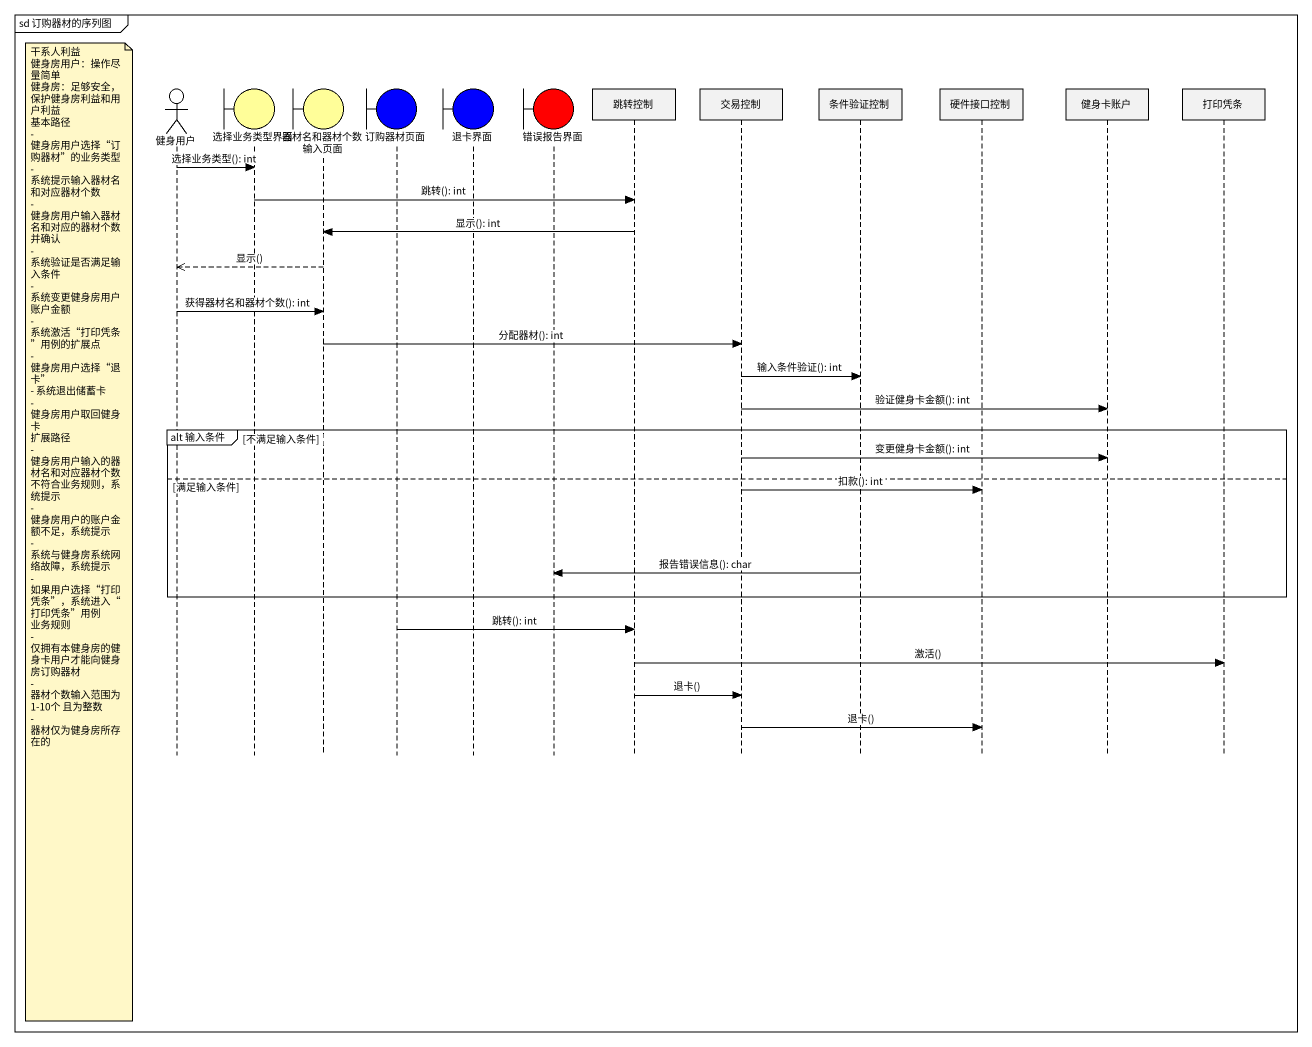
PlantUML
@startuml
mainframe sd 订购器材的序列图
hide footbox
actor 健身用户
boundary 选择业务类型界面 #FFFE99
boundary 器材名和器材个数输入页面 #FFFE99
boundary 订购器材页面 #0000FF
boundary 退卡界面 #0000FF
boundary 错误报告界面 #FF0000
participant 跳转控制
participant 交易控制
participant 条件验证控制
participant 硬件接口控制
participant 健身卡账户
participant 打印凭条

健身用户 -> 选择业务类型界面 : 选择业务类型(): int
选择业务类型界面 -> 跳转控制 : 跳转(): int
跳转控制 -> 器材名和器材个数输入页面 : 显示(): int
器材名和器材个数输入页面 -->> 健身用户 : 显示()
健身用户 -> 器材名和器材个数输入页面 : 获得器材名和器材个数(): int
器材名和器材个数输入页面 -> 交易控制 : 分配器材(): int
交易控制 -> 条件验证控制 : 输入条件验证(): int
交易控制 -> 健身卡账户 : 验证健身卡金额(): int
group alt 输入条件 [不满足输入条件]
  交易控制 -> 健身卡账户 : 变更健身卡金额(): int
else 满足输入条件
  交易控制 -> 硬件接口控制 : 扣款(): int
  note left of 健身用户
    干系人利益
    健身房用户：操作尽量简单
    健身房：足够安全，保护健身房利益和用户利益
    基本路径
    - 健身房用户选择“订购器材”的业务类型
    - 系统提示输入器材名和对应器材个数
    - 健身房用户输入器材名和对应的器材个数并确认
    - 系统验证是否满足输入条件
    - 系统变更健身房用户账户金额
    - 系统激活“打印凭条”用例的扩展点
    - 健身房用户选择“退卡”
    - 系统退出储蓄卡
    - 健身房用户取回健身卡
    扩展路径
    - 健身房用户输入的器材名和对应器材个数不符合业务规则，系统提示
    - 健身房用户的账户金额不足，系统提示
    - 系统与健身房系统网络故障，系统提示
    - 如果用户选择“打印凭条”，系统进入“打印凭条”用例
    业务规则
    - 仅拥有本健身房的健身卡用户才能向健身房订购器材
    - 器材个数输入范围为1-10个 且为整数
    - 器材仅为健身房所存在的
  end note
  条件验证控制 -> 错误报告界面 : 报告错误信息(): char
end
订购器材页面 -> 跳转控制 : 跳转(): int
跳转控制 -> 打印凭条 : 激活()
跳转控制 -> 交易控制 : 退卡()
交易控制 -> 硬件接口控制 : 退卡()
@enduml
